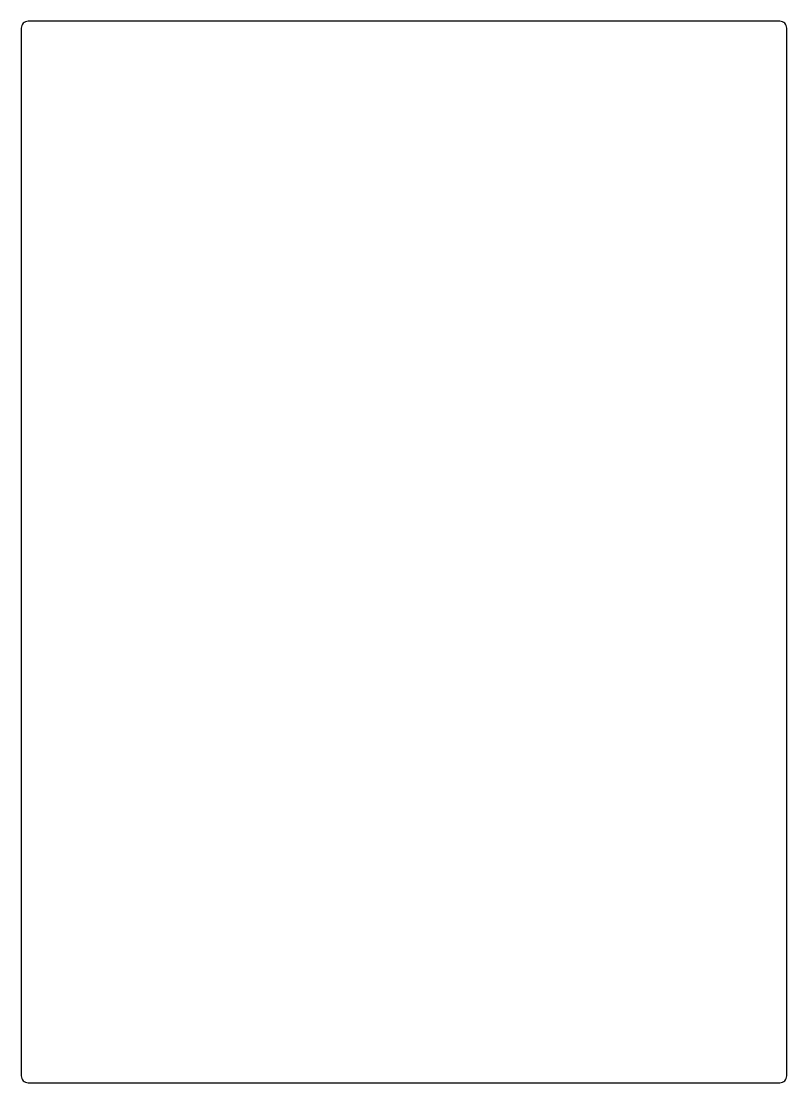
# Model space of a CAD drawing. Header units: millimetres. Extents: x -169 to 170, y -235 to 236.
import ezdxf

# ---------------------------------------------------------------- set-up
doc = ezdxf.new("R2010")
doc.units = ezdxf.units.MM
doc.layers.get('0').update_dxf_attribs({"linetype": 'CONTINUOUS'})

msp = doc.modelspace()

# ---------------------------------------------------------------- linework, layer by layer
msp.add_lwpolyline([(-166.5, -234.5), (166.5, -234.5, 0.414214), (169.5, -231.5), (169.5, 232.5, 0.414214), (166.5, 235.5), (-166.5, 235.5, 0.414214), (-169.5, 232.5), (-169.5, -231.5, 0.414214)], format="xyb", close=True)

doc.saveas('drawing.dxf')
